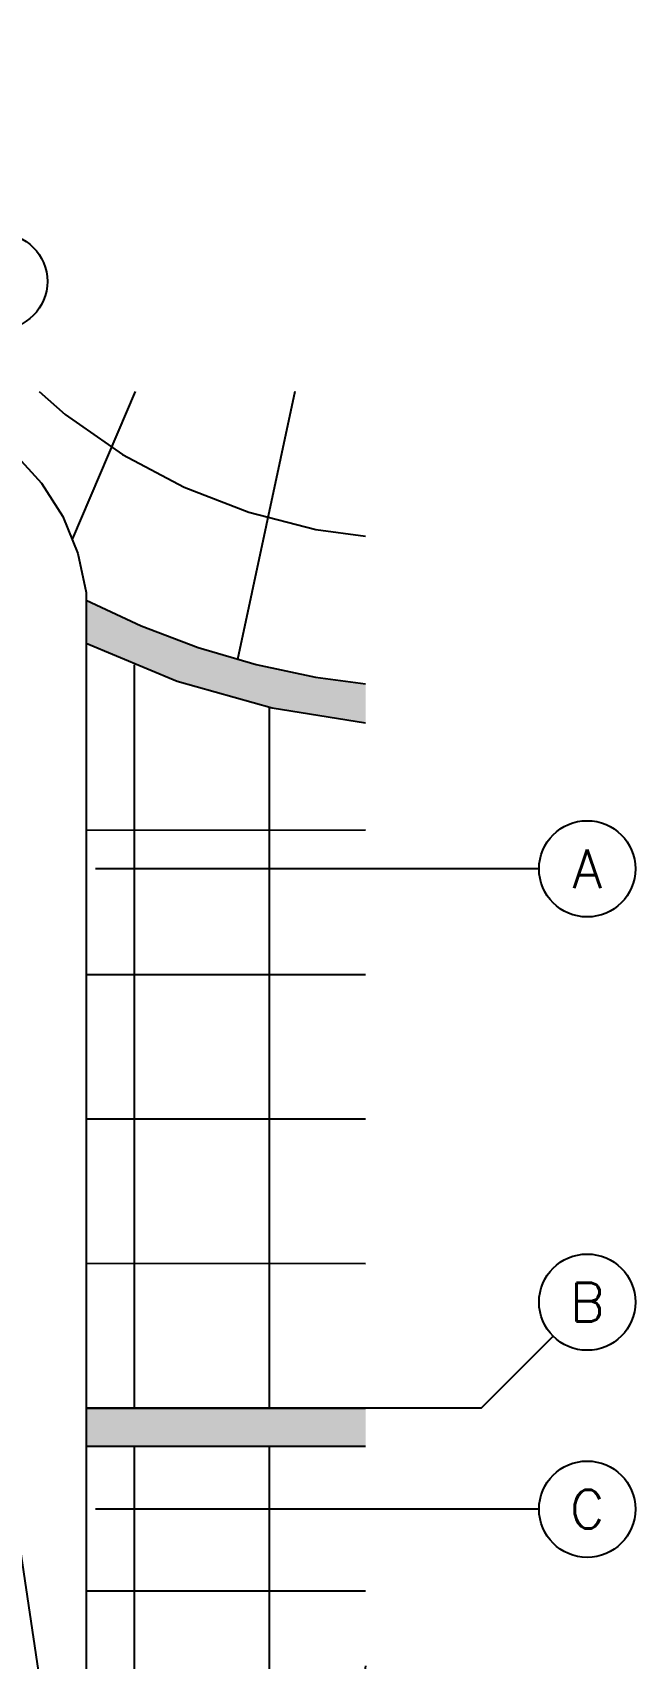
# Model space of a CAD drawing. Header units: millimetres. Extents: x 98 to 155, y -181 to 127.
# Drawn here: x 151.87 to 154.99, y 119.01 to 127.45 of the extents above; entities that cross this region are included whole.
import ezdxf
from ezdxf.enums import TextEntityAlignment as Align
from ezdxf.xclip import XClip

# ---------------------------------------------------------------- set-up
doc = ezdxf.new("R2010")
doc.units = ezdxf.units.MM
doc.header["$LTSCALE"] = 15
doc.header["$XCLIPFRAME"] = 2
for name, pattern in [('ACAD_ISO07W100', [3, 0, -3]), ('HIDDEN', [0.375, 0.25, -0.125]), ('PHANTOM', [63.5, 31.75, -6.35, 6.35, -6.35, 6.35, -6.35]), ('PHANTOM2', [1.25, 0.625, -0.125, 0.125, -0.125, 0.125, -0.125])]:
    doc.linetypes.add(name, pattern=pattern)
doc.layers.get('0').update_dxf_attribs({"color": 250})
for name, color, linetype in [('A-Adoquines', 250, 'Continuous'), ('A-EJES', 250, 'PHANTOM'), ('A-HATCH', 250, 'Continuous'), ('A-PROYECCIONES', 250, 'HIDDEN')]:
    doc.layers.add(name, color=color, linetype=linetype)
doc.layers.add('A-MUROS', color=252, linetype='Continuous', lineweight=30)
doc.styles.add('R80', font='ARIALN.TTF', dxfattribs={"height": 2.03})
doc.styles.add('ROMANS', font='romans.shx', dxfattribs={"width": 0.8})

# ---------------------------------------------------------------- blocks, each defined once
blk = doc.blocks.new('A$C9f73720c')
at = {"layer": 'A-Adoquines'}
h = blk.add_hatch(color=256, dxfattribs=at)
h.dxf.hatch_style = 1
h.paths.add_polyline_path([(15.0982, 86.4493), (15.2934, 86.4056), (15.6531, 88.0125), (15.4579, 88.0562)])
h.paths.add_polyline_path([(19.6847, 85.4224), (19.8799, 85.3787), (20.2398, 86.9866), (20.0446, 87.0302)])
h.paths.add_polyline_path([(24.2711, 84.3955), (24.4662, 84.3518), (24.8264, 85.9606), (24.6312, 86.0043)])
h = blk.add_hatch(color=256, dxfattribs=at)
h.dxf.hatch_style = 1
h.paths.add_polyline_path([(27.8441, 83.2562, -0.128791), (27.9729, 82.7654), (27.9728, 82.7529, -0.153424), (28.9205, 85.0452), (28.7022, 85.094, 0.118557)])
edge = h.paths.add_edge_path()
edge.add_line((36.082, 87.4339), (34.811, 87.2111))
edge.add_arc((34.6384, 88.1961), 1, 267.03457, 279.94192, ccw=False)
edge.add_arc((33.9952, 75.7285), 11.4841, 87.04773, 91.1162)
edge.add_arc((32.4519, 87.8545), 1.4684, 324.76577, 333.98405, ccw=False)
edge.add_arc((33.9954, 75.7409), 11.2717, 87.04617, 91.74997, ccw=False)
edge.add_arc((34.6384, 88.1961), 1.2, 267.03457, 279.94192)
edge.add_line((34.8456, 87.0141), (36.118, 87.2371))
edge.add_line((36.118, 87.2371), (36.082, 87.4339))
for p, q in [((28.702, 85.0937, 0), (11.7003, 88.8967, 0)), ((24.2711, 84.3955, 0), (24.6313, 86.0047, 0)), ((24.4663, 84.3518, 0), (24.8265, 85.961, 0))]:
    blk.add_line(p, q)
at = {"elevation": 0}
for points in [[(28.7022, 85.094, 0.118557), (27.8441, 83.2562)], [(28.9205, 85.0452, 0.153424), (27.9728, 82.7529)]]:
    blk.add_lwpolyline(points, format="xyb", dxfattribs=at)
at = {"layer": 'A-HATCH'}
for p, q in [((23.5393, 84.5596, 0), (23.8995, 86.1687, 0)), ((25.1982, 84.188, 0), (25.5584, 85.797, 0)), ((25.9301, 84.0241, 0), (26.2903, 85.6334, 0)), ((26.662, 83.8603, 0), (27.0222, 85.4697, 0)), ((27.3939, 83.6965, 0), (27.7538, 85.306, 0))]:
    blk.add_line(p, q, dxfattribs=at)
at = {"layer": 'A-HATCH', "elevation": 0}
blk.add_lwpolyline([(36.1903, 84.6965), (36.6589, 86.6339, -0.280641), (36.1282, 87.1852, -0.040066), (35.688, 91.2076), (33.6423, 91.1677), (33.8918, 88.1422, -0.419049), (32.7158, 86.4101, 0.124006), (29.7446, 85.2404, -0.177705), (28.9591, 85.0365), (24.8264, 85.9606), (24.4659, 84.3505), (27.1914, 83.7418, -0.350662), (27.9729, 82.7654), (27.9728, 82.7529), (29.9686, 82.7342, -0.236345), (30.8239, 84.1406, -0.130381), (33.3331, 84.9388, -0.078531)], format="xyb", close=True, dxfattribs=at)
for points in [[(33.1915, 91.1591), (35.6873, 91.2061, 0.039771), (36.1282, 87.1852, 0.282301), (36.6595, 86.6362), (36.2944, 85.1247, 0.081043), (33.3059, 85.388, 0.130069), (30.5834, 84.5209, 0.239947), (29.5177, 82.7384)], [(36.4727, 85.8628, 0.078086), (33.2603, 86.1366, 0.129646), (30.1825, 85.1547, 0.243567), (28.7667, 82.7454)]]:
    blk.add_lwpolyline(points, format="xyb", dxfattribs=at)
for points in [[(24.5768, 85.7612), (20.1855, 86.7441)], [(24.4239, 85.0781), (20.0326, 86.061)], [(28.5383, 84.8744), (24.772, 85.7175)], [(28.1705, 84.2394), (24.6191, 85.0344)], [(30.6633, 84.0274), (29.2481, 85.0438)], [(30.2242, 83.5287), (28.4481, 84.3462)]]:
    blk.add_lwpolyline(points, dxfattribs=at)
at = {"layer": 'A-PROYECCIONES'}
for p, q in [((24.4666, 84.3513), (11.2138, 89.4699)), ((10.7556, 87.4203), (24.9249, 86.4007, 0))]:
    blk.add_line(p, q, dxfattribs=at)
at = {"style": 'R80'}
for height, rotation, p in [(0.09, 0.00902, (39.554, 141.0046, 0)), (0.09, 0.00902, (45.7984, 139.3226, 0)), (0.09, 0.00902, (50.4634, 135.3578, 0)), (0.09, 0.00902, (41.9784, 129.0436, 0)), (0.09, 0.00902, (37.8409, 128.6089, 0)), (0.09, 0.00902, (35.483, 116.3582, 0)), (0.09, 0.00902, (63.0395, 116.3253, 0)), (0.09, 0.00902, (38.5607, 113.6321, 0)), (0.09, 0.00902, (45.1292, 84.3757, 0)), (0.09, 0.00902, (43.9111, 83.9335, 0)), (0.09, 0.00902, (43.1485, 83.401, 0)), (0.09, 0.00902, (28.0067, 80.1071, 0)), (0.09, 0.00902, (44.3753, 79.9046, 0)), (0.09, 0.00902, (55.151, 79.2173, 0)), (0.09, 0.00902, (38.2608, 76.0049)), (0.09, 0.00902, (39.0036, 75.5558)), (0.09, 0.00902, (27.5137, 75.2133, 0)), (0.09, 0.00902, (27.5137, 75.2133, 0)), (0.09, 0.00902, (39.8519, 75.1543)), (0.09, 0.00902, (25.3599, 70.2709, 0)), (0.09, 0.00902, (32.1646, 69.192, 0)), (0.09, 0.00902, (32.1646, 69.192, 0)), (0.09, 0.00902, (26.9947, 68.6392, 0)), (0.09, 0.00902, (59.8504, 67.3859, 0)), (0.09, 0.00902, (24.839, 65.5107, 0)), (0.09, 0.00902, (24.839, 65.5107, 0)), (0.09, 0.00902, (33.5008, 60.261, 0)), (0.09, 0.00902, (33.5008, 60.261, 0)), (0.09, 347.39076, (17.1069, 59.2726, 0)), (0.09, 0.00902, (26.4708, 59.2035, 0)), (0.09, 0.00902, (26.4708, 59.2035, 0)), (0.09, 0.00902, (23.1216, 58.7685, 0)), (0.09, 0.00902, (23.1216, 58.7685, 0)), (0.09, 0.00902, (27.6632, 55.3959, 0)), (0.09, 0.00902, (27.6632, 55.3959, 0)), (0.09, 0.00902, (22.2239, 54.9818, 0)), (0.09, 0.00902, (22.2239, 54.9818, 0)), (0.09, 0.00902, (65.7174, 53.5803, 0)), (0.09, 0.00902, (38.377, 51.7166, 0)), (0.09, 0.00902, (38.377, 51.7166, 0)), (0.09, 0.00902, (21.0294, 51.3767, 0)), (0.09, 0.00902, (21.0294, 51.3767, 0)), (0.09, 0.00902, (29.4091, 50.8876, 0)), (0.09, 0.00902, (29.4091, 50.8876, 0)), (0.09, 0.00902, (22.5184, 48.0808, 0)), (0.09, 0.00902, (22.5184, 48.0808, 0)), (0.09, 0.00902, (32.8305, 47.9478, 0)), (0.09, 0.00902, (38.6414, 47.9238, 0)), (0.09, 1.55763, (45.5013, 47.0033, 0)), (0.09, 1.55763, (45.5013, 47.0033, 0)), (0.09, 1.55763, (42.9613, 45.8781, 0)), (0.09, 0.00902, (31.2252, 43.4352, 0)), (0.09, 0.00902, (31.2252, 43.4352, 0)), (0.09, 0.00902, (24.8291, 43.3056, 0)), (0.09, 0.00902, (24.8291, 43.3056, 0)), (0.09, 0.00902, (28.8684, 42.6092, 0)), (0.09, 0.00902, (28.8684, 42.6092, 0)), (0.09, 0.00902, (46.0815, 42.4048, 0)), (0.09, 0.00902, (19.0307, 42.0559, 0)), (0.09, 0.00902, (19.0307, 42.0559, 0)), (0.09, 0.00902, (70.9067, 41.0329, 0)), (0.09, 0.00902, (22.7765, 38.7407, 0)), (0.09, 0.00902, (22.7765, 38.7407, 0)), (0.09, 0.00902, (17.8952, 37.4624, 0)), (0.09, 0.00902, (17.8952, 37.4624, 0)), (0.09, 0.00902, (25.8226, 33.2142, 0)), (0.09, 0.00902, (21.5027, 31.2754, 0)), (0.1403, 0.00902, (43.0178, 29.8778, 0)), (0.09, 0.00902, (24.3978, 29.2659, 0)), (0.09, 0.00902, (49.7565, 29.0287, 0)), (0.09, 0.00902, (16.51, 28.4123, 0)), (0.09, 0.00902, (16.51, 28.4123, 0)), (0.09, 0.00902, (40.7946, 24.893, 0)), (0.09, 0.00902, (18.1268, 23.6374, 0)), (0.09, 0.00902, (20.346, 20.3291, 0)), (0.09, 0.00902, (38.3365, 19.4632, 0)), (0.09, 0.00902, (18.2869, 15.9828, 0)), (0.09, 0.00902, (36.6694, 12.5977, 0)), (0.09, 337.79984, (24.7536, 11.2334, 0)), (0.09, 0.00902, (33.5928, 10.3508, 0)), (0.09, 337.79984, (21.6109, 10.1247, 0)), (0.09, 337.79984, (16.5605, 9.5998, 0)), (0.09, 337.79984, (29.9414, 8.9534, 0)), (0.09, 337.79984, (31.6402, 7.9561, 0)), (0.09, 337.79984, (26.736, 7.7966, 0)), (0.09, 337.79984, (32.0288, 7.0232, 0)), (0.09, 0.00902, (16.5347, 5.5678, 0)), (0.09, 0.00902, (23.3239, 5.5763, 0)), (0.09, 0.00902, (34.4718, 3.6379, 0))]:
    blk.add_attdef('N.P.T.+0.00', text='', height=height, rotation=rotation, dxfattribs=at).set_placement(p, align=Align.MIDDLE_CENTER)
for p in [(49.9263, 138.2431, 0), (56.6904, 136.252, 0), (60.5336, 135.5237, 0), (42.6322, 135.1839), (58.3591, 133.6514, 0), (46.2516, 126.9171), (67.6439, 125.1529), (62.2762, 107.4327), (41.3341, 103.0918, 0), (58.4477, 100.4887, -0.2526), (35.1548, 97.8545, 0), (58.3053, 94.9071, 0), (31.2618, 93.9445, 0), (38.1161, 91.318), (54.6279, 88.218, 0), (17.9393, 86.8861, 0), (34.7444, 85.6148, 0), (54.6869, 83.8861, 0), (35.5048, 81.4636, 0), (34.6534, 76.9929, 0), (59.6668, 73.2509), (40.4113, 65.8421, 0), (43.5611, 65.2125, 0), (64.4681, 61.3857), (43.9111, 51.4927, 0), (32.9744, 51.0828, 0), (48.0327, 50.0735, 0), (69.3242, 50.0814, 0), (52.9599, 39.4701, 0), (74.4159, 35.7467, 0)]:
    blk.add_attdef('N.P.T.+0.00', text='', height=0.2109, dxfattribs=at).set_placement(p, align=Align.MIDDLE_CENTER)
blk = doc.blocks.new('Ejes_Torre C 1var')
at = {"layer": 'A-EJES', "linetype": 'PHANTOM2', "ltscale": 0.5}
blk.add_line((52.55, 11.05), (52.9232, 11.4232), dxfattribs=at)
for points in [[(52.85, 13.85), (50.55, 13.85)], [(52.55, 11.05), (50.55, 11.05)], [(52.85, 10.525), (50.55, 10.525)]]:
    blk.add_lwpolyline(points, dxfattribs=at)
at = {"layer": 'A-EJES', "linetype": 'Continuous'}
for centre in [(50.05, 16.9), (53.1, 13.85), (53.1, 11.6), (53.1, 10.525)]:
    blk.add_circle(centre, 0.25, dxfattribs=at)
at = {"layer": 'A-EJES', "linetype": 'Continuous', "style": 'ROMANS'}
for s, p in [('A', (53.1, 13.85)), ('B', (53.1, 11.6)), ('C', (53.1, 10.525))]:
    blk.add_text(s, height=0.2, rotation=0, dxfattribs=at).set_placement(p, align=Align.MIDDLE_CENTER)

msp = doc.modelspace()

# ---------------------------------------------------------------- block references
at = {"linetype": 'ACAD_ISO07W100', "ltscale": 5}
ref = msp.add_blockref('A$C9f73720c', (241.452, 114.8591), dxfattribs=dict(at, rotation=102.6156181418625))
XClip(ref).set_block_clipping_path([(22.1542253106, 140.4101169162), (10.3600901397, 87.7136669306), (29.6608346476, 83.3939150368), (41.4549698184, 136.0903650224)])

# ---------------------------------------------------------------- next in the draw order: block references
at = {"layer": 'A-MUROS'}
msp.add_blockref('Ejes_Torre C 1var', (101.6432, 109.2616), dxfattribs=at)

doc.saveas('drawing.dxf')
